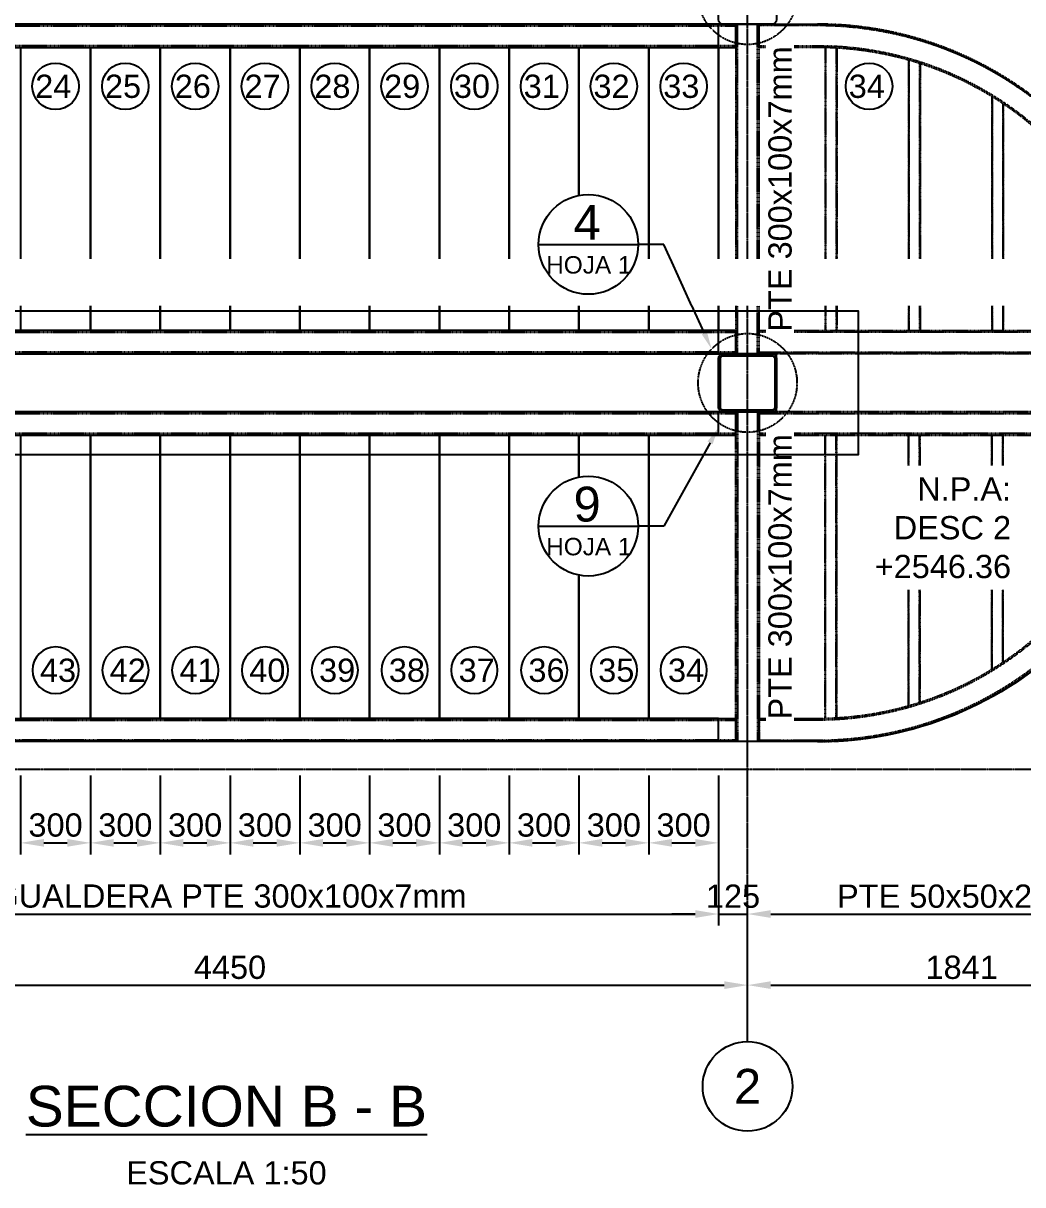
# Model space of a CAD drawing. Header units: millimetres. Extents: x -59786 to 1889966, y -10432 to 69447.
# Drawn here: x 15228 to 19525, y 16645 to 21639 of the extents above; entities that cross this region are included whole.
import ezdxf
from ezdxf import colors
from ezdxf.entities.mleader import LeaderData, LeaderLine
from ezdxf.enums import TextEntityAlignment as Align
from ezdxf.math import Vec2, Vec3

# ---------------------------------------------------------------- set-up
doc = ezdxf.new("R2010")
doc.units = ezdxf.units.MM
doc.header["$LTSCALE"] = 0.2
doc.set_wipeout_variables(frame=1)
doc.linetypes.add('CENTER', pattern=[50.8, 31.75, -6.35, 6.35, -6.35])
doc.linetypes.add('HIDDEN', pattern=[9.525, 6.35, -3.175])
for name, color, linetype in [('EE-5', 7, 'Continuous'), ('EE-TEXTO 1', 4, 'Continuous'), ('EE-TEXTO 2', 2, 'Continuous'), ('SIM-COTAS', 1, 'Continuous'), ('SIM-EJES', 8, 'CENTER'), ('SIM-OCULTOS', 8, 'HIDDEN'), ('SIM-PELDAÑOS', 5, 'Continuous'), ('SIM-PTE 250x250x8mm', 51, 'Continuous'), ('SIM-PTE 300x100x7', 213, 'Continuous')]:
    doc.layers.add(name, color=color, linetype=linetype)
doc.styles.add('ARIAL EE', font='arial.ttf')
doc.styles.get("Standard").update_dxf_attribs({"font": 'arial.ttf'})
doc.dimstyles.new('EE 1_STANDAR', dxfattribs={"dimtxt": 2, "dimasz": 2, "dimexe": 1, "dimexo": 0.5, "dimgap": 0.5, "dimtad": 1, "dimdec": 0, "dimdsep": 46, "dimtxsty": 'ARIAL EE', "dimcen": 1.5, "dimclrd": 256, "dimclre": 256, "dimclrt": 2, "dimadec": 0, "dimazin": 0, "dimtfac": 1, "dimtdec": 0, "dimtix": 1, "dimtmove": 0, "dimatfit": 2, "dimfxl": 1, "dimlwd": -1, "dimlwe": -1, "dimarcsym": 0})

# ---------------------------------------------------------------- blocks, each defined once
blk = doc.blocks.new('*D56')
at = {"layer": 'SIM-COTAS', "transparency": 16777216}
for p, q in [((13891.7, 17292.1), (13891.7, 17553.1)), ((18341.7, 17292.1), (18341.7, 17553.1)), ((13991.7, 17503.1), (18241.7, 17503.1))]:
    blk.add_line(p, q, dxfattribs=at)
for points in [[(13991.7, 17519.7), (13991.7, 17486.4), (13891.7, 17503.1)], [(18241.7, 17519.7), (18241.7, 17486.4), (18341.7, 17503.1)]]:
    blk.add_solid(points, dxfattribs=at)
at = {"layer": 'SIM-COTAS', "color": 2, "transparency": 16777216, "insert": (16116.7, 17579.1), "char_height": 100, "attachment_point": 5, "style": 'ARIAL EE'}
blk.add_mtext('4450', dxfattribs=at)
blk = doc.blocks.new('*D58')
at = {"layer": 'SIM-COTAS', "transparency": 16777216}
for p, q in [((20182.3, 18404.7), (20182.3, 17453.1)), ((18341.7, 17292.1), (18341.7, 17553.1)), ((18441.7, 17503.1), (20082.3, 17503.1))]:
    blk.add_line(p, q, dxfattribs=at)
for points in [[(18441.7, 17519.7), (18441.7, 17486.4), (18341.7, 17503.1)], [(20082.3, 17519.7), (20082.3, 17486.4), (20182.3, 17503.1)]]:
    blk.add_solid(points, dxfattribs=at)
at = {"layer": 'SIM-COTAS', "color": 2, "transparency": 16777216, "insert": (19262, 17579.1), "char_height": 100, "attachment_point": 5, "style": 'ARIAL EE'}
blk.add_mtext('1841', dxfattribs=at)
blk = doc.blocks.new('*D66')
at = {"layer": 'SIM-COTAS', "transparency": 16777216}
for p, q in [((15216.7, 18404.7), (15216.7, 18064.7)), ((15516.7, 18404.7), (15516.7, 18064.7)), ((15316.7, 18114.7), (15416.7, 18114.7))]:
    blk.add_line(p, q, dxfattribs=at)
for points in [[(15316.7, 18131.4), (15316.7, 18098.1), (15216.7, 18114.7)], [(15416.7, 18131.4), (15416.7, 18098.1), (15516.7, 18114.7)]]:
    blk.add_solid(points, dxfattribs=at)
at = {"layer": 'SIM-COTAS', "color": 2, "transparency": 16777216, "insert": (15366.7, 18190.8), "char_height": 100, "attachment_point": 5, "style": 'ARIAL EE'}
blk.add_mtext('300', dxfattribs=at)
blk = doc.blocks.new('*D67')
at = {"layer": 'SIM-COTAS', "transparency": 16777216}
for p, q in [((15516.7, 18404.7), (15516.7, 18064.7)), ((15816.7, 18404.7), (15816.7, 18064.7)), ((15616.7, 18114.7), (15716.7, 18114.7))]:
    blk.add_line(p, q, dxfattribs=at)
for points in [[(15616.7, 18131.4), (15616.7, 18098.1), (15516.7, 18114.7)], [(15716.7, 18131.4), (15716.7, 18098.1), (15816.7, 18114.7)]]:
    blk.add_solid(points, dxfattribs=at)
at = {"layer": 'SIM-COTAS', "color": 2, "transparency": 16777216, "insert": (15666.7, 18190.8), "char_height": 100, "attachment_point": 5, "style": 'ARIAL EE'}
blk.add_mtext('300', dxfattribs=at)
blk = doc.blocks.new('*D68')
at = {"layer": 'SIM-COTAS', "transparency": 16777216}
for p, q in [((15816.7, 18404.7), (15816.7, 18064.7)), ((16116.7, 18404.7), (16116.7, 18064.7)), ((15916.7, 18114.7), (16016.7, 18114.7))]:
    blk.add_line(p, q, dxfattribs=at)
for points in [[(15916.7, 18131.4), (15916.7, 18098.1), (15816.7, 18114.7)], [(16016.7, 18131.4), (16016.7, 18098.1), (16116.7, 18114.7)]]:
    blk.add_solid(points, dxfattribs=at)
at = {"layer": 'SIM-COTAS', "color": 2, "transparency": 16777216, "insert": (15966.7, 18190.8), "char_height": 100, "attachment_point": 5, "style": 'ARIAL EE'}
blk.add_mtext('300', dxfattribs=at)
blk = doc.blocks.new('*D69')
at = {"layer": 'SIM-COTAS', "transparency": 16777216}
for p, q in [((16116.7, 18404.7), (16116.7, 18064.7)), ((16416.7, 18404.7), (16416.7, 18064.7)), ((16216.7, 18114.7), (16316.7, 18114.7))]:
    blk.add_line(p, q, dxfattribs=at)
for points in [[(16216.7, 18131.4), (16216.7, 18098.1), (16116.7, 18114.7)], [(16316.7, 18131.4), (16316.7, 18098.1), (16416.7, 18114.7)]]:
    blk.add_solid(points, dxfattribs=at)
at = {"layer": 'SIM-COTAS', "color": 2, "transparency": 16777216, "insert": (16266.7, 18190.8), "char_height": 100, "attachment_point": 5, "style": 'ARIAL EE'}
blk.add_mtext('300', dxfattribs=at)
blk = doc.blocks.new('*D70')
at = {"layer": 'SIM-COTAS', "transparency": 16777216}
for p, q in [((16416.7, 18404.7), (16416.7, 18064.7)), ((16716.7, 18404.7), (16716.7, 18064.7)), ((16516.7, 18114.7), (16616.7, 18114.7))]:
    blk.add_line(p, q, dxfattribs=at)
for points in [[(16516.7, 18131.4), (16516.7, 18098.1), (16416.7, 18114.7)], [(16616.7, 18131.4), (16616.7, 18098.1), (16716.7, 18114.7)]]:
    blk.add_solid(points, dxfattribs=at)
at = {"layer": 'SIM-COTAS', "color": 2, "transparency": 16777216, "insert": (16566.7, 18190.8), "char_height": 100, "attachment_point": 5, "style": 'ARIAL EE'}
blk.add_mtext('300', dxfattribs=at)
blk = doc.blocks.new('*D71')
at = {"layer": 'SIM-COTAS', "transparency": 16777216}
for p, q in [((16716.7, 18404.7), (16716.7, 18064.7)), ((17016.7, 18404.7), (17016.7, 18064.7)), ((16816.7, 18114.7), (16916.7, 18114.7))]:
    blk.add_line(p, q, dxfattribs=at)
for points in [[(16816.7, 18131.4), (16816.7, 18098.1), (16716.7, 18114.7)], [(16916.7, 18131.4), (16916.7, 18098.1), (17016.7, 18114.7)]]:
    blk.add_solid(points, dxfattribs=at)
at = {"layer": 'SIM-COTAS', "color": 2, "transparency": 16777216, "insert": (16866.7, 18190.8), "char_height": 100, "attachment_point": 5, "style": 'ARIAL EE'}
blk.add_mtext('300', dxfattribs=at)
blk = doc.blocks.new('*D72')
at = {"layer": 'SIM-COTAS', "transparency": 16777216}
for p, q in [((17016.7, 18404.7), (17016.7, 18064.7)), ((17316.7, 18404.7), (17316.7, 18064.7)), ((17116.7, 18114.7), (17216.7, 18114.7))]:
    blk.add_line(p, q, dxfattribs=at)
for points in [[(17116.7, 18131.4), (17116.7, 18098.1), (17016.7, 18114.7)], [(17216.7, 18131.4), (17216.7, 18098.1), (17316.7, 18114.7)]]:
    blk.add_solid(points, dxfattribs=at)
at = {"layer": 'SIM-COTAS', "color": 2, "transparency": 16777216, "insert": (17166.7, 18190.8), "char_height": 100, "attachment_point": 5, "style": 'ARIAL EE'}
blk.add_mtext('300', dxfattribs=at)
blk = doc.blocks.new('*D73')
at = {"layer": 'SIM-COTAS', "transparency": 16777216}
for p, q in [((17316.7, 18404.7), (17316.7, 18064.7)), ((17616.7, 18404.7), (17616.7, 18064.7)), ((17416.7, 18114.7), (17516.7, 18114.7))]:
    blk.add_line(p, q, dxfattribs=at)
for points in [[(17416.7, 18131.4), (17416.7, 18098.1), (17316.7, 18114.7)], [(17516.7, 18131.4), (17516.7, 18098.1), (17616.7, 18114.7)]]:
    blk.add_solid(points, dxfattribs=at)
at = {"layer": 'SIM-COTAS', "color": 2, "transparency": 16777216, "insert": (17466.7, 18190.8), "char_height": 100, "attachment_point": 5, "style": 'ARIAL EE'}
blk.add_mtext('300', dxfattribs=at)
blk = doc.blocks.new('*D74')
at = {"layer": 'SIM-COTAS', "transparency": 16777216}
for p, q in [((17616.7, 18404.7), (17616.7, 18064.7)), ((17916.7, 18404.7), (17916.7, 18064.7)), ((17716.7, 18114.7), (17816.7, 18114.7))]:
    blk.add_line(p, q, dxfattribs=at)
for points in [[(17716.7, 18131.4), (17716.7, 18098.1), (17616.7, 18114.7)], [(17816.7, 18131.4), (17816.7, 18098.1), (17916.7, 18114.7)]]:
    blk.add_solid(points, dxfattribs=at)
at = {"layer": 'SIM-COTAS', "color": 2, "transparency": 16777216, "insert": (17766.7, 18190.8), "char_height": 100, "attachment_point": 5, "style": 'ARIAL EE'}
blk.add_mtext('300', dxfattribs=at)
blk = doc.blocks.new('*D75')
at = {"layer": 'SIM-COTAS', "transparency": 16777216}
for p, q in [((17916.7, 18404.7), (17916.7, 18064.7)), ((18216.7, 18404.7), (18216.7, 18064.7)), ((18016.7, 18114.7), (18116.7, 18114.7))]:
    blk.add_line(p, q, dxfattribs=at)
for points in [[(18016.7, 18131.4), (18016.7, 18098.1), (17916.7, 18114.7)], [(18116.7, 18131.4), (18116.7, 18098.1), (18216.7, 18114.7)]]:
    blk.add_solid(points, dxfattribs=at)
at = {"layer": 'SIM-COTAS', "color": 2, "transparency": 16777216, "insert": (18066.7, 18190.8), "char_height": 100, "attachment_point": 5, "style": 'ARIAL EE'}
blk.add_mtext('300', dxfattribs=at)
blk = doc.blocks.new('*D77')
at = {"layer": 'SIM-COTAS', "transparency": 16777216}
for p, q in [((14016.7, 18404.7), (14016.7, 17758.7)), ((18216.7, 18404.7), (18216.7, 17758.7)), ((14116.7, 17808.7), (18116.7, 17808.7))]:
    blk.add_line(p, q, dxfattribs=at)
for points in [[(14116.7, 17825.4), (14116.7, 17792.1), (14016.7, 17808.7)], [(18116.7, 17825.4), (18116.7, 17792.1), (18216.7, 17808.7)]]:
    blk.add_solid(points, dxfattribs=at)
at = {"layer": 'SIM-COTAS', "color": 2, "transparency": 16777216, "insert": (16116.7, 17885.5), "char_height": 100, "attachment_point": 5, "style": 'ARIAL EE'}
blk.add_mtext('GUALDERA PTE 300x100x7mm', dxfattribs=at)
blk = doc.blocks.new('*D78')
at = {"layer": 'SIM-COTAS', "transparency": 16777216}
for p, q in [((18216.7, 18404.7), (18216.7, 17758.7)), ((18341.7, 17285.7), (18341.7, 17858.7)), ((18116.7, 17808.7), (18016.7, 17808.7)), ((18216.7, 17808.7), (18341.7, 17808.7)), ((18441.7, 17808.7), (18541.7, 17808.7))]:
    blk.add_line(p, q, dxfattribs=at)
for points in [[(18116.7, 17825.4), (18116.7, 17792.1), (18216.7, 17808.7)], [(18441.7, 17825.4), (18441.7, 17792.1), (18341.7, 17808.7)]]:
    blk.add_solid(points, dxfattribs=at)
at = {"layer": 'SIM-COTAS', "color": 2, "transparency": 16777216, "insert": (18279.2, 17884.8), "char_height": 100, "attachment_point": 5, "style": 'ARIAL EE'}
blk.add_mtext('125', dxfattribs=at)
blk = doc.blocks.new('*D82')
at = {"layer": 'SIM-COTAS', "transparency": 16777216}
for p, q in [((20182.3, 18404.7), (20182.3, 17758.7)), ((18341.7, 17285.7), (18341.7, 17858.7)), ((18441.7, 17808.7), (20082.3, 17808.7))]:
    blk.add_line(p, q, dxfattribs=at)
for points in [[(18441.7, 17825.4), (18441.7, 17792.1), (18341.7, 17808.7)], [(20082.3, 17825.4), (20082.3, 17792.1), (20182.3, 17808.7)]]:
    blk.add_solid(points, dxfattribs=at)
at = {"layer": 'SIM-COTAS', "color": 2, "transparency": 16777216, "insert": (19262, 17884.8), "char_height": 100, "attachment_point": 5, "style": 'ARIAL EE'}
blk.add_mtext('PTE 50x50x2mm', dxfattribs=at)
blk = doc.blocks.new('TÍTULO')
at = {"layer": 'EE-TEXTO 1', "style": 'ARIAL EE'}
blk.add_attdef('%%UVISTAENPLANTA', text='', height=3.5, dxfattribs=at).set_placement((-0.542, 3.499), align=Align.CENTER)
at = {"layer": 'EE-TEXTO 2', "style": 'ARIAL EE'}
for tag, p in [('SUBTITULO', (-0.765, -1.271)), ('ESCALA1:100', (-0.318, -5.146))]:
    blk.add_attdef(tag, text='', height=2, dxfattribs=at).set_placement(p, align=Align.CENTER)
blk = doc.blocks.new('ITEM_1')
at = {"layer": 'EE-5'}
blk.add_circle((0, 0), 3.857, dxfattribs=at)
at = {"layer": 'EE-TEXTO 1', "style": 'ARIAL EE', "flags": 4}
blk.add_attdef('EJE', text='', height=3, dxfattribs=at).set_placement((0.001, -0.001), align=Align.MIDDLE_CENTER)
blk = doc.blocks.new('PELDAÑOS')
at = {"layer": 'EE-5'}
blk.add_circle((0, 0), 2, dxfattribs=at)
at = {"layer": 'EE-TEXTO 1', "style": 'ARIAL EE', "flags": 4}
blk.add_attdef('PELDAÑO', text='', height=2, dxfattribs=at).set_placement((-0.2, 0), align=Align.MIDDLE_CENTER)
blk = doc.blocks.new('*D205')
at = {"layer": 'SIM-COTAS', "color": 2, "transparency": 16777216, "insert": (18481.8, 19258.5), "char_height": 100, "attachment_point": 5, "rotation": 90, "style": 'ARIAL EE', "bg_fill": 3, "box_fill_scale": 1.1, "bg_fill_color": 256, "bg_fill_true_color": 13158600, "bg_fill_transparency": 0}
blk.add_mtext('PTE 300x100x7mm', dxfattribs=at)
blk = doc.blocks.new('*D206')
at = {"layer": 'SIM-COTAS', "color": 2, "transparency": 16777216, "insert": (18481.8, 20926), "char_height": 100, "attachment_point": 5, "rotation": 90, "style": 'ARIAL EE', "bg_fill": 3, "box_fill_scale": 1.1, "bg_fill_color": 256, "bg_fill_true_color": 13158600, "bg_fill_transparency": 0}
blk.add_mtext('PTE 300x100x7mm', dxfattribs=at)
blk = doc.blocks.new('ITEM DETALLE')
at = {"color": 7, "transparency": 16777216}
blk.add_wipeout([(0, 4.286), (-0.836, 4.203), (-1.64, 3.959), (-2.381, 3.563), (-3.03, 3.03), (-3.563, 2.381), (-3.959, 1.64), (-4.203, 0.836), (-4.286, 0), (-4.203, -0.836), (-3.959, -1.64), (-3.563, -2.381), (-3.03, -3.03), (-2.381, -3.563), (-1.64, -3.959), (-0.836, -4.203), (0, -4.286), (0.836, -4.203), (1.64, -3.959), (2.381, -3.563), (3.03, -3.03), (3.563, -2.381), (3.959, -1.64), (4.203, -0.836), (4.286, 0), (4.203, 0.836), (3.959, 1.64), (3.563, 2.381), (3.03, 3.03), (2.381, 3.563), (1.64, 3.959), (0.836, 4.203)], dxfattribs=at)
at = {"layer": 'EE-5', "color": 7, "transparency": 16777216}
blk.add_line((-4.286, 0), (4.286, 0), dxfattribs=at)
blk.add_circle((0, 0), 4.286, dxfattribs=at)
at = {"layer": 'EE-TEXTO 1', "color": 4, "transparency": 16777216, "style": 'ARIAL EE'}
blk.add_attdef('X', text='', height=3, dxfattribs=at).set_placement((-0.108, 1.896), align=Align.MIDDLE_CENTER)
at = {"layer": 'EE-TEXTO 2', "color": 2, "transparency": 16777216, "style": 'ARIAL EE'}
blk.add_attdef('###', text='', height=1.5, dxfattribs=at).set_placement((0.04, -1.756), align=Align.MIDDLE_CENTER)

msp = doc.modelspace()

# ---------------------------------------------------------------- linework, layer by layer
at = {"layer": 'SIM-EJES'}
msp.add_line((21295.858, 18429.656), (10861.16, 18429.656), dxfattribs=at)
at = {"layer": 'SIM-OCULTOS'}
for p, q in [((13941.742, 21627.656), (18291.742, 21627.656)), ((18291.742, 21541.656), (13941.742, 21541.656)), ((18291.742, 20224.246, 3.862), (13941.742, 20224.246, 3.862)), ((18391.742, 20224.246, 3.862), (20075.92, 20224.246, 3.862)), ((13941.742, 19960.246, 3.862), (18291.742, 19960.246, 3.862)), ((18391.742, 19960.246, 3.862), (20077.8, 19960.246, 3.862)), ((13941.742, 18642.835, -4.402), (18291.742, 18642.835, -4.402)), ((18291.742, 18556.835, -4.402), (13941.742, 18556.835, -4.402))]:
    msp.add_line(p, q, dxfattribs=at)
at = {"layer": 'SIM-PTE 250x250x8mm'}
for points in [[(18446.992, 21634.656), (18236.492, 21634.656, -0.41421356), (18216.742, 21654.406), (18216.742, 21864.906, -0.41421356), (18236.492, 21884.656), (18446.992, 21884.656, -0.41421356), (18466.742, 21864.906), (18466.742, 21654.406, -0.41421356)], [(18446.992, 19967.246), (18236.492, 19967.246, -0.41421356), (18216.742, 19986.996), (18216.742, 20197.496, -0.41421356), (18236.492, 20217.246), (18446.992, 20217.246, -0.41421356), (18466.742, 20197.496), (18466.742, 19986.996, -0.41421356)], [(18446.992, 19975.246), (18236.492, 19975.246, -0.41421356), (18224.742, 19986.996), (18224.742, 20197.496, -0.41421356), (18236.492, 20209.246), (18446.992, 20209.246, -0.41421356), (18458.742, 20197.496), (18458.742, 19986.996, -0.41421356)]]:
    msp.add_lwpolyline(points, format="xyb", close=True, dxfattribs=at)
at = {"layer": 'SIM-PTE 300x100x7'}
msp.add_lwpolyline([(13941.742, 21534.656), (18291.742, 21534.656), (18291.742, 21634.656), (13941.742, 21634.656)], close=True, dxfattribs=at)
at = {"layer": 'SIM-PTE 300x100x7', "elevation": -4.402}
msp.add_lwpolyline([(13941.742, 18649.835), (18291.742, 18649.835), (18291.742, 18549.835), (13941.742, 18549.835)], close=True, dxfattribs=at)

# ---------------------------------------------------------------- block references
at = {"layer": 'EE-TEXTO 1'}
ref = msp.add_blockref('TÍTULO', (16855.758, 16720.27), dxfattribs=dict(at, xscale=50, yscale=50, zscale=50))
ref.add_attrib('ESCALA1:100', 'ESCALA 1:50', dxfattribs={"layer": 'EE-TEXTO 2', "height": 100, "style": 'ARIAL EE'}).set_placement((16101.275, 16646.12), align=Align.CENTER)
ref.add_attrib('%%UVISTAENPLANTA', '%%USECCION B - B', dxfattribs={"height": 175, "style": 'ARIAL EE'}).set_placement((16101.275, 16895.225), align=Align.CENTER)
at = {"layer": 'SIM-COTAS'}
ref = msp.add_blockref('ITEM_1', (18341.742, 17067.837), dxfattribs=dict(at, xscale=50.00000000000001, yscale=50.00000000000001, zscale=50.00000000000001, rotation=179.9999999999999))
ref.add_attrib('EJE', '2', dxfattribs={"layer": 'EE-TEXTO 1', "height": 150, "style": 'ARIAL EE', "flags": 4}).set_placement((18341.675, 17067.881), align=Align.MIDDLE_CENTER)

# ---------------------------------------------------------------- dimensions: what is measured, and where the dimension line sits
for base, p1, p2, text, picture, middle in [((18216.742, 17808.749), (14016.742, 18429.656), (18216.742, 18429.656), 'GUALDERA PTE 300x100x7mm', '*D77', (16116.742, 17885.488)), ((20182.327, 17808.749), (18341.742, 17260.694), (20182.327, 18429.656), 'PTE 50x50x2mm', '*D82', (19262.035, 17884.806))]:
    dim = msp.add_linear_dim(base=base, p1=p1, p2=p2, text=text, dimstyle='EE 1_STANDAR', dxfattribs=at)
    dim.commit()
    dim.dimension.update_dxf_attribs({"geometry": picture, "text_midpoint": middle})
for base, p1, p2, picture, middle in [((15516.742, 18114.746), (15216.742, 18429.656), (15516.742, 18429.656), '*D66', (15366.742, 18190.837)), ((15816.742, 18114.746), (15516.742, 18429.656), (15816.742, 18429.656), '*D67', (15666.742, 18190.837)), ((16116.742, 18114.746), (15816.742, 18429.656), (16116.742, 18429.656), '*D68', (15966.742, 18190.837)), ((16416.742, 18114.746), (16116.742, 18429.656), (16416.742, 18429.656), '*D69', (16266.742, 18190.837)), ((16716.742, 18114.746), (16416.742, 18429.656), (16716.742, 18429.656), '*D70', (16566.742, 18190.837)), ((17016.742, 18114.746), (16716.742, 18429.656), (17016.742, 18429.656), '*D71', (16866.742, 18190.837)), ((17316.742, 18114.746), (17016.742, 18429.656), (17316.742, 18429.656), '*D72', (17166.742, 18190.837)), ((17616.742, 18114.746), (17316.742, 18429.656), (17616.742, 18429.656), '*D73', (17466.742, 18190.837)), ((17916.742, 18114.746), (17616.742, 18429.656), (17916.742, 18429.656), '*D74', (17766.742, 18190.837)), ((18216.742, 18114.746), (17916.742, 18429.656), (18216.742, 18429.656), '*D75', (18066.742, 18190.837)), ((18341.742, 17808.749), (18216.742, 18429.656), (18341.742, 17260.694), '*D78', (18279.242, 17884.806)), ((20182.327, 17503.052), (18341.742, 17267.122), (20182.327, 18429.656), '*D58', (19262.035, 17579.109)), ((18341.742, 17503.052), (13891.742, 17267.122), (18341.742, 17267.122), '*D56', (16116.742, 17579.109))]:
    dim = msp.add_linear_dim(base=base, p1=p1, p2=p2, dimstyle='EE 1_STANDAR', dxfattribs=at)
    dim.commit()
    dim.dimension.update_dxf_attribs({"geometry": picture, "text_midpoint": middle})

# ---------------------------------------------------------------- leaders
at = {"layer": 'SIM-COTAS', "linetype": 'Continuous'}
ml = msp.add_multileader_mtext('Standard', dxfattribs=at)
ml.set_content('{\\C2;PTE 300x100x7}', color=256)
ml.set_leader_properties()
ml.build(insert=Vec2(0, 0))
ml.multileader.update_dxf_attribs({"dogleg_length": 0.0025, "arrow_head_size": 100, "scale": 50})
ctx = ml.context
ctx.base_point, ctx.scale, ctx.char_height, ctx.arrow_head_size, ctx.landing_gap_size, ctx.plane_origin = Vec3(8376.408, 21261.81), 50, 100, 100, 50, Vec3(4001.224, 3965.691)
notes = []
notes.append((ctx, [(0, (1, 1, 0), (8190.23, 21261.81), (1, 0), 186.178, [(0, [(7477.998, 20317.246)], 0, [])])]))
ctx.mtext.insert, ctx.mtext.rotation, ctx.mtext.width, ctx.mtext.defined_height, ctx.mtext.flow_direction = Vec3(8426.408, 21312.697), 6.28318531, 994.35046, 411.095, 5
ctx.mtext.has_bg_fill, ctx.mtext.bg_color, ctx.mtext.bg_scale_factor, ctx.mtext.bg_transparency, ctx.mtext.use_window_bg_color = 1, -1073741824, 1.5, 0, 1
ml = msp.add_multileader_mtext('Standard', dxfattribs=at)
ml.set_content('{\\C2;PTE 300x100x7}', color=256)
ml.set_leader_properties()
ml.build(insert=Vec2(0, 0))
ml.multileader.update_dxf_attribs({"dogleg_length": 0.0025, "arrow_head_size": 100, "scale": 50})
ctx = ml.context
ctx.base_point, ctx.scale, ctx.char_height, ctx.arrow_head_size, ctx.landing_gap_size, ctx.plane_origin = Vec3(8288.146, 18924.61), 50, 100, 100, 50, Vec3(4001.224, 36223.621)
notes.append((ctx, [(0, (1, 1, 0), (8101.968, 18924.61), (1, 0), 186.178, [(0, [(7477.998, 19867.246)], 0, [])])]))
ctx.mtext.insert, ctx.mtext.width, ctx.mtext.defined_height, ctx.mtext.flow_direction = Vec3(8338.146, 18975.497), 994.35046, 411.095, 5
ctx.mtext.has_bg_fill, ctx.mtext.bg_color, ctx.mtext.bg_scale_factor, ctx.mtext.bg_transparency, ctx.mtext.use_window_bg_color = 1, -1073741824, 1.5, 0, 1
for ctx, leaders in notes:
    for number, flags, end, landing, length, lines in leaders:
        leader = LeaderData()
        leader.index, (leader.has_last_leader_line, leader.has_dogleg_vector, leader.attachment_direction) = number, flags
        leader.last_leader_point, leader.dogleg_vector, leader.dogleg_length = Vec3(end), Vec3(landing), length
        for number, points, colour, breaks in lines:
            line = LeaderLine()
            line.index, line.vertices, line.color, line.breaks = number, Vec3.list(points), colors.encode_raw_color(colour), breaks
            leader.lines.append(line)
        ctx.leaders.append(leader)

# ---------------------------------------------------------------- next in the draw order: linework, layer by layer
at = {"layer": 'SIM-EJES'}
msp.add_line((18341.742, 17260.694), (18341.742, 26567.979), dxfattribs=at)
at = {"layer": 'SIM-OCULTOS'}
for p, q in [((18298.742, 20217.246, 3.862), (18298.742, 21634.656)), ((18384.742, 20217.242, 8.264), (18384.742, 21634.653, 4.402)), ((18674.859, 21534.235), (18674.859, 20317.246, 3.862)), ((18676.859, 21534.185), (18676.859, 20317.246, 3.862)), ((18722.859, 21532.271), (18722.859, 20317.246, 3.862)), ((18724.859, 21532.155), (18724.859, 20317.246, 3.862)), ((19032.976, 21480.07), (19032.976, 20317.246, 3.862)), ((19034.976, 21479.502), (19034.976, 20317.246, 3.862)), ((19080.976, 21465.57), (19080.976, 20317.246, 3.862)), ((19082.976, 21464.926), (19082.976, 20317.246, 3.862)), ((19391.093, 21323.621), (19391.093, 20317.246, 3.862)), ((19393.093, 21322.399), (19393.093, 20317.246, 3.862)), ((19439.093, 21293.024), (19439.093, 20317.246, 3.862)), ((19441.093, 21291.69), (19441.093, 20317.246, 3.862)), ((13941.742, 20310.246, 3.862), (18291.742, 20310.246, 3.862)), ((20062.923, 20310.246, 3.862), (18391.742, 20310.246, 3.862)), ((18298.742, 19967.246, 3.862), (18298.742, 18549.835)), ((18384.742, 19967.249, 8.264), (18384.742, 18549.839, 4.402)), ((18291.742, 19874.246, 3.862), (13941.742, 19874.246, 3.862)), ((20066.334, 19874.246, 3.862), (18391.742, 19874.246, 3.862)), ((18674.859, 18650.257), (18674.859, 19867.246, 3.862)), ((18676.859, 18650.306), (18676.859, 19867.246, 3.862)), ((18722.859, 18652.22), (18722.859, 19867.246, 3.862)), ((18724.859, 18652.337), (18724.859, 19867.246, 3.862)), ((19032.976, 18704.421), (19032.976, 19867.246, 3.862)), ((19034.976, 18704.989), (19034.976, 19867.246, 3.862)), ((19080.976, 18718.922), (19080.976, 19867.246, 3.862)), ((19082.976, 18719.566), (19082.976, 19867.246, 3.862)), ((19391.093, 18860.871), (19391.093, 19867.246, 3.862)), ((19393.093, 18862.093), (19393.093, 19867.246, 3.862)), ((19439.093, 18891.468), (19439.093, 19867.246, 3.862)), ((19441.093, 18892.801), (19441.093, 19867.246, 3.862))]:
    msp.add_line(p, q, dxfattribs=at)
for points in [[(18391.742, 20217.246), (18391.742, 21634.656), (18291.742, 21634.656), (18291.742, 20217.246)], [(20075.92, 20217.246), (18391.742, 20217.246), (18391.742, 20317.246), (20062.923, 20317.246)], [(18391.742, 19967.246), (18391.742, 18549.835), (18291.742, 18549.835), (18291.742, 19967.246)], [(20077.8, 19967.246), (18391.742, 19967.246), (18391.742, 19867.246), (20066.334, 19867.246)]]:
    msp.add_lwpolyline(points, close=True, dxfattribs=at)
at = {"layer": 'SIM-OCULTOS', "elevation": -3.862}
msp.add_lwpolyline([(18391.742, 18549.835), (18391.742, 18649.835), (18642.327, 18649.835, 0.99832887), (18642.327, 21534.656), (18391.742, 21534.656), (18391.742, 21634.656), (18642.327, 21634.656, -0.99843721), (18642.327, 18549.835)], format="xyb", close=True, dxfattribs=at)
for points in [[(18391.742, 18555.835), (18642.327, 18555.835, 0.99843111), (18642.327, 21628.656), (18391.742, 21628.656)], [(18391.742, 18643.835), (18642.327, 18643.835, 0.99833579), (18642.327, 21540.656), (18391.742, 21540.656)]]:
    msp.add_lwpolyline(points, format="xyb", dxfattribs=at)
at = {"layer": 'SIM-PELDAÑOS', "elevation": -3.862}
msp.add_lwpolyline([(18216.742, 21634.656), (18642.327, 21634.656, -0.41230676), (20182.327, 20081.443, -0.41520921), (18642.327, 18549.835), (18216.742, 18549.835), (18216.742, 18649.835), (17916.742, 18649.835), (17916.742, 19867.246), (18216.742, 19867.246), (18216.742, 19967.246), (18466.742, 19967.246), (18466.742, 20217.246), (18216.742, 20217.246)], format="xyb", close=True, dxfattribs=at)
at = {"layer": 'SIM-PELDAÑOS'}
for points in [[(15216.742, 21534.656), (15516.742, 21534.656), (15516.742, 20317.246), (15216.742, 20317.246)], [(15516.742, 21534.656), (15816.742, 21534.656), (15816.742, 20317.246), (15516.742, 20317.246)], [(15816.742, 21534.656), (16116.742, 21534.656), (16116.742, 20317.246), (15816.742, 20317.246)], [(16116.742, 21534.656), (16416.742, 21534.656), (16416.742, 20317.246), (16116.742, 20317.246)], [(16416.742, 21534.656), (16716.742, 21534.656), (16716.742, 20317.246), (16416.742, 20317.246)], [(16716.742, 21534.656), (17016.742, 21534.656), (17016.742, 20317.246), (16716.742, 20317.246)], [(17016.742, 21534.656), (17316.742, 21534.656), (17316.742, 20317.246), (17016.742, 20317.246)], [(17316.742, 21534.656), (17616.742, 21534.656), (17616.742, 20317.246), (17316.742, 20317.246)], [(17616.742, 21534.656), (17916.742, 21534.656), (17916.742, 20317.246), (17616.742, 20317.246)], [(17916.742, 21534.656), (18216.742, 21534.656), (18216.742, 20317.246), (17916.742, 20317.246)], [(15216.742, 19867.246), (15516.742, 19867.246), (15516.742, 18649.835), (15216.742, 18649.835)], [(15516.742, 19867.246), (15816.742, 19867.246), (15816.742, 18649.835), (15516.742, 18649.835)], [(15816.742, 19867.246), (16116.742, 19867.246), (16116.742, 18649.835), (15816.742, 18649.835)], [(16116.742, 19867.246), (16416.742, 19867.246), (16416.742, 18649.835), (16116.742, 18649.835)], [(16416.742, 19867.246), (16716.742, 19867.246), (16716.742, 18649.835), (16416.742, 18649.835)], [(16716.742, 19867.246), (17016.742, 19867.246), (17016.742, 18649.835), (16716.742, 18649.835)], [(17016.742, 19867.246), (17316.742, 19867.246), (17316.742, 18649.835), (17016.742, 18649.835)], [(17316.742, 19867.246), (17616.742, 19867.246), (17616.742, 18649.835), (17316.742, 18649.835)], [(17616.742, 19867.246), (17916.742, 19867.246), (17916.742, 18649.835), (17616.742, 18649.835)]]:
    msp.add_lwpolyline(points, close=True, dxfattribs=at)
at = {"layer": 'SIM-PTE 300x100x7'}
for points in [[(13941.742, 20217.246), (18291.742, 20217.246), (18291.742, 20317.246), (13941.742, 20317.246)], [(13941.742, 19867.246), (18291.742, 19867.246), (18291.742, 19967.246), (13941.742, 19967.246)]]:
    msp.add_lwpolyline(points, close=True, dxfattribs=at)

# ---------------------------------------------------------------- next in the draw order: block references
ref = msp.add_blockref('PELDAÑOS', (15366.742, 21367.584), dxfattribs=dict(xscale=50, yscale=50, zscale=50))
ref.add_attrib('PELDAÑO', '24', dxfattribs={"layer": 'EE-TEXTO 1', "height": 100, "style": 'ARIAL EE'}).set_placement((15356.764, 21367.584), align=Align.MIDDLE_CENTER)
ref = msp.add_blockref('PELDAÑOS', (15666.742, 21367.584), dxfattribs=dict(xscale=50, yscale=50, zscale=50))
ref.add_attrib('PELDAÑO', '25', dxfattribs={"layer": 'EE-TEXTO 1', "height": 100, "style": 'ARIAL EE'}).set_placement((15656.764, 21367.584), align=Align.MIDDLE_CENTER)
ref = msp.add_blockref('PELDAÑOS', (15966.742, 21367.584), dxfattribs=dict(xscale=50, yscale=50, zscale=50))
ref.add_attrib('PELDAÑO', '26', dxfattribs={"layer": 'EE-TEXTO 1', "height": 100, "style": 'ARIAL EE'}).set_placement((15956.764, 21367.584), align=Align.MIDDLE_CENTER)
ref = msp.add_blockref('PELDAÑOS', (16266.742, 21367.584), dxfattribs=dict(xscale=50, yscale=50, zscale=50))
ref.add_attrib('PELDAÑO', '27', dxfattribs={"layer": 'EE-TEXTO 1', "height": 100, "style": 'ARIAL EE'}).set_placement((16256.764, 21367.584), align=Align.MIDDLE_CENTER)
ref = msp.add_blockref('PELDAÑOS', (16566.742, 21367.584), dxfattribs=dict(xscale=50, yscale=50, zscale=50))
ref.add_attrib('PELDAÑO', '28', dxfattribs={"layer": 'EE-TEXTO 1', "height": 100, "style": 'ARIAL EE'}).set_placement((16556.764, 21367.584), align=Align.MIDDLE_CENTER)
ref = msp.add_blockref('PELDAÑOS', (16866.742, 21367.584), dxfattribs=dict(xscale=50, yscale=50, zscale=50))
ref.add_attrib('PELDAÑO', '29', dxfattribs={"layer": 'EE-TEXTO 1', "height": 100, "style": 'ARIAL EE'}).set_placement((16856.764, 21367.584), align=Align.MIDDLE_CENTER)
ref = msp.add_blockref('PELDAÑOS', (17166.742, 21367.584), dxfattribs=dict(xscale=50, yscale=50, zscale=50))
ref.add_attrib('PELDAÑO', '30', dxfattribs={"layer": 'EE-TEXTO 1', "height": 100, "style": 'ARIAL EE'}).set_placement((17156.764, 21367.584), align=Align.MIDDLE_CENTER)
ref = msp.add_blockref('PELDAÑOS', (17466.742, 21367.584), dxfattribs=dict(xscale=50, yscale=50, zscale=50))
ref.add_attrib('PELDAÑO', '31', dxfattribs={"layer": 'EE-TEXTO 1', "height": 100, "style": 'ARIAL EE'}).set_placement((17456.764, 21367.584), align=Align.MIDDLE_CENTER)
ref = msp.add_blockref('PELDAÑOS', (17766.742, 21367.584), dxfattribs=dict(xscale=50, yscale=50, zscale=50))
ref.add_attrib('PELDAÑO', '32', dxfattribs={"layer": 'EE-TEXTO 1', "height": 100, "style": 'ARIAL EE'}).set_placement((17756.764, 21367.584), align=Align.MIDDLE_CENTER)
ref = msp.add_blockref('PELDAÑOS', (18066.742, 21367.584), dxfattribs=dict(xscale=50, yscale=50, zscale=50))
ref.add_attrib('PELDAÑO', '33', dxfattribs={"layer": 'EE-TEXTO 1', "height": 100, "style": 'ARIAL EE'}).set_placement((18056.764, 21367.584), align=Align.MIDDLE_CENTER)
ref = msp.add_blockref('PELDAÑOS', (18864.098, 21367.584), dxfattribs=dict(xscale=50, yscale=50, zscale=50))
ref.add_attrib('PELDAÑO', '34', dxfattribs={"layer": 'EE-TEXTO 1', "height": 100, "style": 'ARIAL EE'}).set_placement((18854.12, 21367.584), align=Align.MIDDLE_CENTER)
ref = msp.add_blockref('PELDAÑOS', (15367.244, 18856.907), dxfattribs=dict(xscale=-50, yscale=50, zscale=50))
ref.add_attrib('PELDAÑO', '43', dxfattribs={"layer": 'EE-TEXTO 1', "height": 100, "style": 'ARIAL EE'}).set_placement((15377.222, 18856.907), align=Align.MIDDLE_CENTER)
ref = msp.add_blockref('PELDAÑOS', (15667.244, 18856.907), dxfattribs=dict(xscale=-50, yscale=50, zscale=50))
ref.add_attrib('PELDAÑO', '42', dxfattribs={"layer": 'EE-TEXTO 1', "height": 100, "style": 'ARIAL EE'}).set_placement((15677.222, 18856.907), align=Align.MIDDLE_CENTER)
ref = msp.add_blockref('PELDAÑOS', (15967.244, 18856.907), dxfattribs=dict(xscale=-50, yscale=50, zscale=50))
ref.add_attrib('PELDAÑO', '41', dxfattribs={"layer": 'EE-TEXTO 1', "height": 100, "style": 'ARIAL EE'}).set_placement((15977.222, 18856.907), align=Align.MIDDLE_CENTER)
ref = msp.add_blockref('PELDAÑOS', (16267.244, 18856.907), dxfattribs=dict(xscale=-50, yscale=50, zscale=50))
ref.add_attrib('PELDAÑO', '40', dxfattribs={"layer": 'EE-TEXTO 1', "height": 100, "style": 'ARIAL EE'}).set_placement((16277.222, 18856.907), align=Align.MIDDLE_CENTER)
ref = msp.add_blockref('PELDAÑOS', (16567.244, 18856.907), dxfattribs=dict(xscale=-50, yscale=50, zscale=50))
ref.add_attrib('PELDAÑO', '39', dxfattribs={"layer": 'EE-TEXTO 1', "height": 100, "style": 'ARIAL EE'}).set_placement((16577.222, 18856.907), align=Align.MIDDLE_CENTER)
ref = msp.add_blockref('PELDAÑOS', (16867.244, 18856.907), dxfattribs=dict(xscale=-50, yscale=50, zscale=50))
ref.add_attrib('PELDAÑO', '38', dxfattribs={"layer": 'EE-TEXTO 1', "height": 100, "style": 'ARIAL EE'}).set_placement((16877.222, 18856.907), align=Align.MIDDLE_CENTER)
ref = msp.add_blockref('PELDAÑOS', (17167.244, 18856.907), dxfattribs=dict(xscale=-50, yscale=50, zscale=50))
ref.add_attrib('PELDAÑO', '37', dxfattribs={"layer": 'EE-TEXTO 1', "height": 100, "style": 'ARIAL EE'}).set_placement((17177.222, 18856.907), align=Align.MIDDLE_CENTER)
ref = msp.add_blockref('PELDAÑOS', (17467.244, 18856.907), dxfattribs=dict(xscale=-50, yscale=50, zscale=50))
ref.add_attrib('PELDAÑO', '36', dxfattribs={"layer": 'EE-TEXTO 1', "height": 100, "style": 'ARIAL EE'}).set_placement((17477.222, 18856.907), align=Align.MIDDLE_CENTER)
ref = msp.add_blockref('PELDAÑOS', (17767.244, 18856.907), dxfattribs=dict(xscale=-50, yscale=50, zscale=50))
ref.add_attrib('PELDAÑO', '35', dxfattribs={"layer": 'EE-TEXTO 1', "height": 100, "style": 'ARIAL EE'}).set_placement((17777.223, 18856.907), align=Align.MIDDLE_CENTER)
ref = msp.add_blockref('PELDAÑOS', (18067.245, 18856.907), dxfattribs=dict(xscale=-50, yscale=50, zscale=50))
ref.add_attrib('PELDAÑO', '34', dxfattribs={"layer": 'EE-TEXTO 1', "height": 100, "style": 'ARIAL EE'}).set_placement((18077.223, 18856.907), align=Align.MIDDLE_CENTER)

# ---------------------------------------------------------------- next in the draw order: leaders
at = {"layer": 'SIM-COTAS', "linetype": 'Continuous'}
ml = msp.add_multileader_mtext('Standard', dxfattribs=at)
ml.set_content('{\\C2;COLUMNA\\P\\A1;PTE 250x250x8mm}', color=256)
ml.set_leader_properties()
ml.build(insert=Vec2(0, 0))
ml.multileader.update_dxf_attribs({"dogleg_length": 0.0025, "arrow_head_size": 100, "scale": 50})
ctx = ml.context
ctx.base_point, ctx.scale, ctx.char_height, ctx.arrow_head_size, ctx.landing_gap_size, ctx.plane_origin = Vec3(2387.435, 20493.216), 50, 100, 100, 50, Vec3(-2063.969, 37668.534)
notes = []
notes.append((ctx, [(0, (1, 1, 0), (2201.257, 20493.216), (1, 0), 186.178, [(0, [(1894.821, 20217.246)], 0, [])])]))
ctx.mtext.insert, ctx.mtext.width, ctx.mtext.defined_height, ctx.mtext.flow_direction = Vec3(2437.435, 20544.069), 1234.08384, 411.095, 5
at = {"layer": 'SIM-COTAS'}
ml = msp.add_multileader_block('Standard', dxfattribs=at)
ml.set_content('ITEM DETALLE', color=256, scale=50)
ml.set_attribute('X', '9', width=0)
ml.set_attribute('###', 'HOJA 1', width=0)
ml.set_leader_properties(color=256)
ml.build(insert=Vec2(0, 0))
ml.multileader.update_dxf_attribs({"arrow_head_size": 75, "scale": 50})
ctx = ml.context
ctx.base_point, ctx.scale, ctx.char_height, ctx.arrow_head_size, ctx.landing_gap_size, ctx.plane_origin = Vec3(17443.042, 19476.354), 50, 200, 75, 100, Vec3(18256.866, 17869.998)
notes.append((ctx, [(1, (1, 1, 0), (17981.965, 19476.354), (-1, 0), 110.352, [(0, [(18216.742, 19900.245)], 0, [])])]))
ctx.block.insert = Vec3(17657.327, 19476.354)
for ctx, leaders in notes:
    for number, flags, end, landing, length, lines in leaders:
        leader = LeaderData()
        leader.index, (leader.has_last_leader_line, leader.has_dogleg_vector, leader.attachment_direction) = number, flags
        leader.last_leader_point, leader.dogleg_vector, leader.dogleg_length = Vec3(end), Vec3(landing), length
        for number, points, colour, breaks in lines:
            line = LeaderLine()
            line.index, line.vertices, line.color, line.breaks = number, Vec3.list(points), colors.encode_raw_color(colour), breaks
            leader.lines.append(line)
        ctx.leaders.append(leader)

# ---------------------------------------------------------------- next in the draw order: texts
at = {"layer": 'SIM-COTAS', "color": 2, "insert": (19474.61, 19251.587), "char_height": 100, "width": 583.87876, "attachment_point": 9, "style": 'ARIAL EE', "bg_fill": 3, "box_fill_scale": 1.5, "bg_fill_color": 256, "bg_fill_transparency": 0}
msp.add_mtext('N.P.A: DESC 2\\P+2546.36', dxfattribs=at)

# ---------------------------------------------------------------- next in the draw order: dimensions: what is measured, and where the dimension line sits
at = {"layer": 'SIM-COTAS'}
for base, p1, p2, picture, middle in [((18557.941, 20217.246), (18291.742, 21634.656), (18291.742, 20217.246, -4.402), '*D206', (18481.85, 20925.951)), ((18557.941, 18549.835), (18291.742, 19967.246), (18291.742, 18549.835, -4.402), '*D205', (18481.85, 19258.541))]:
    dim = msp.add_linear_dim(base=base, p1=p1, p2=p2, angle=90, text='PTE 300x100x7mm', dimstyle='EE 1_STANDAR', override={"dimse1": 1, "dimse2": 1, "dimsd1": 1, "dimsd2": 1, "dimtfill": 1}, dxfattribs=at)
    dim.commit()
    dim.dimension.update_dxf_attribs({"geometry": picture, "text_midpoint": middle})

# ---------------------------------------------------------------- next in the draw order: linework, layer by layer
msp.add_lwpolyline([(14809.36, 20401.698), (18817.85, 20401.698), (18817.85, 19782.794), (13135.377, 19782.794), (13135.377, 20401.698), (13725.41, 20401.698), (13568.571, 20438.057), (13568.571, 20366.223)], dxfattribs=at)
at = {"layer": 'SIM-OCULTOS'}
msp.add_circle((18341.742, 21759.656), 212.416, dxfattribs=at)

# ---------------------------------------------------------------- next in the draw order: leaders
at = {"layer": 'SIM-COTAS', "linetype": 'Continuous'}
ml = msp.add_multileader_mtext('Standard', dxfattribs=at)
ml.set_content('{\\C2;PTE 300x100x7}', color=256)
ml.set_leader_properties()
ml.build(insert=Vec2(0, 0))
ml.multileader.update_dxf_attribs({"dogleg_length": 0.0025, "arrow_head_size": 100, "scale": 50})
ctx = ml.context
ctx.base_point, ctx.scale, ctx.char_height, ctx.arrow_head_size, ctx.landing_gap_size, ctx.plane_origin = Vec3(23001.806, 20524.012), 50, 100, 100, 50, Vec3(27991.659, 36223.621)
ctx.text_align_type = 2
notes = []
notes.append((ctx, [(0, (1, 1, 0), (24264.928, 20524.012), (-1, 0), 186.178, [(1, [(24469.598, 19967.246), (24525.904, 20317.246)], 0, [])])]))
ctx.mtext.insert, ctx.mtext.rotation, ctx.mtext.width, ctx.mtext.defined_height, ctx.mtext.alignment, ctx.mtext.flow_direction = Vec3(24028.75, 20574.899), 6.28318531, 994.35046, 411.095, 3, 5
ctx.mtext.has_bg_fill, ctx.mtext.bg_color, ctx.mtext.bg_scale_factor, ctx.mtext.bg_transparency, ctx.mtext.use_window_bg_color = 1, -1073741824, 1.5, 0, 1
for ctx, leaders in notes:
    for number, flags, end, landing, length, lines in leaders:
        leader = LeaderData()
        leader.index, (leader.has_last_leader_line, leader.has_dogleg_vector, leader.attachment_direction) = number, flags
        leader.last_leader_point, leader.dogleg_vector, leader.dogleg_length = Vec3(end), Vec3(landing), length
        for number, points, colour, breaks in lines:
            line = LeaderLine()
            line.index, line.vertices, line.color, line.breaks = number, Vec3.list(points), colors.encode_raw_color(colour), breaks
            leader.lines.append(line)
        ctx.leaders.append(leader)

# ---------------------------------------------------------------- next in the draw order: linework, layer by layer
at = {"layer": 'SIM-OCULTOS'}
msp.add_circle((18341.742, 20092.246), 212.416, dxfattribs=at)

# ---------------------------------------------------------------- next in the draw order: leaders
at = {"layer": 'SIM-COTAS'}
ml = msp.add_multileader_block('Standard', dxfattribs=at)
ml.set_content('ITEM DETALLE', color=256, scale=50)
ml.set_attribute('X', '4', width=0)
ml.set_attribute('###', 'HOJA 1', width=0)
ml.set_leader_properties(color=256)
ml.build(insert=Vec2(0, 0))
ml.multileader.update_dxf_attribs({"arrow_head_size": 75, "scale": 50})
ctx = ml.context
ctx.base_point, ctx.scale, ctx.char_height, ctx.arrow_head_size, ctx.landing_gap_size, ctx.plane_origin = Vec3(17443.042, 20687.599), 50, 200, 75, 100, Vec3(18256.866, 19081.243)
notes = []
notes.append((ctx, [(1, (1, 1, 0), (17981.965, 20687.599), (-1, 0), 110.352, [(0, [(18187.091, 20237.861)], 0, [])])]))
ctx.block.insert = Vec3(17657.327, 20687.599)
for ctx, leaders in notes:
    for number, flags, end, landing, length, lines in leaders:
        leader = LeaderData()
        leader.index, (leader.has_last_leader_line, leader.has_dogleg_vector, leader.attachment_direction) = number, flags
        leader.last_leader_point, leader.dogleg_vector, leader.dogleg_length = Vec3(end), Vec3(landing), length
        for number, points, colour, breaks in lines:
            line = LeaderLine()
            line.index, line.vertices, line.color, line.breaks = number, Vec3.list(points), colors.encode_raw_color(colour), breaks
            leader.lines.append(line)
        ctx.leaders.append(leader)

doc.saveas('drawing.dxf')
